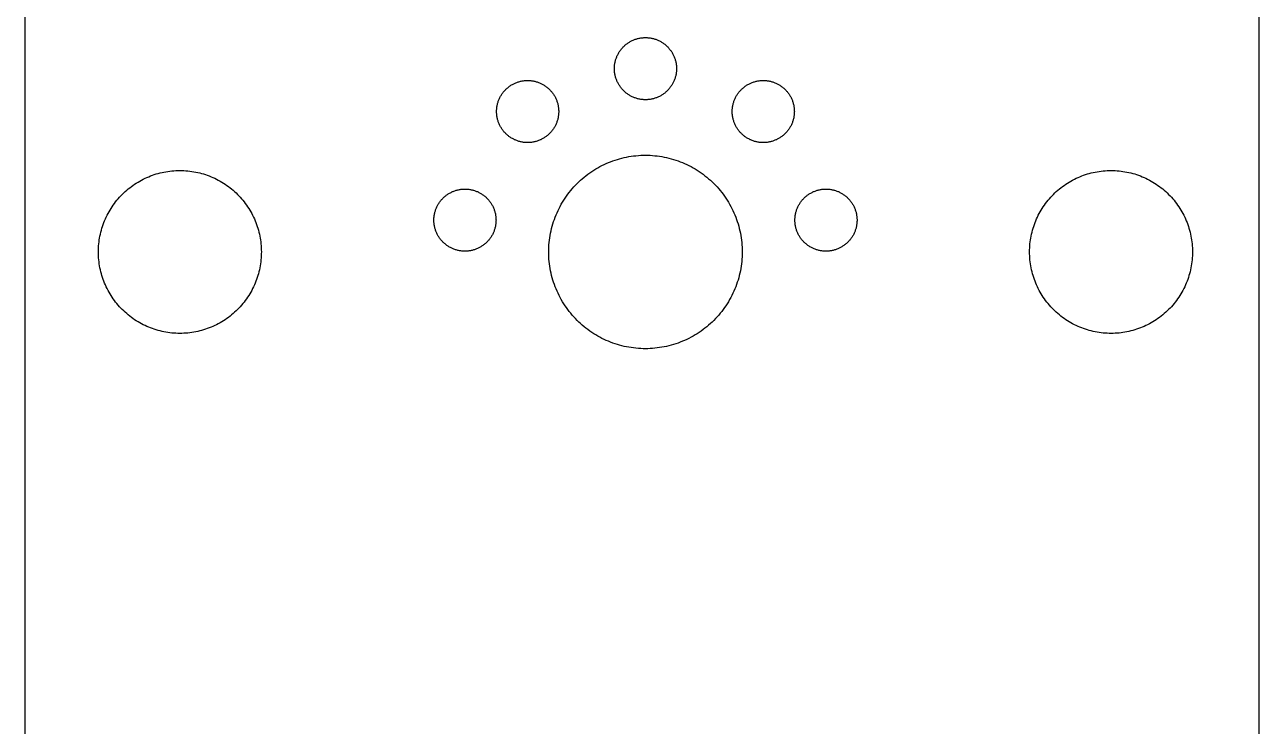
# Model space of a CAD drawing. Extents: x 6 to 66, y 0 to 129.
# Drawn here: x 5.6 to 66.2, y 65.5 to 99.9 of the extents above; entities that cross this region are included whole.
import ezdxf

# ---------------------------------------------------------------- set-up
doc = ezdxf.new("R2010")
doc.units = 0

msp = doc.modelspace()

# ---------------------------------------------------------------- linework, layer by layer
at = {"color": 34, "true_color": 0x008000}
for points in [[(5.583936, 0.3175, 0), (66.204084, 0.3175, 0), (66.204084, 128.817624, 0), (5.583936, 128.817624, 0), (5.583936, 0.3175, 0)], [(34.53892, 97.78746, 0), (34.539428, 97.82683, 0), (34.540952, 97.865946, 0), (34.543492, 97.905062, 0), (34.547048, 97.944178, 0), (34.55162, 97.983294, 0), (34.557208, 98.022156, 0), (34.563558, 98.060764, 0), (34.571178, 98.099372, 0), (34.579814, 98.137726, 0), (34.589212, 98.175826, 0), (34.599626, 98.213672, 0), (34.611056, 98.251264, 0), (34.623502, 98.288602, 0), (34.636964, 98.325432, 0), (34.651188, 98.362008, 0), (34.666428, 98.398076, 0), (34.682684, 98.43389, 0), (34.699702, 98.469196, 0), (34.717736, 98.504248, 0), (34.736786, 98.538538, 0), (34.756598, 98.572574, 0), (34.777172, 98.605848, 0), (34.798762, 98.638868, 0), (34.821114, 98.671126, 0), (34.844228, 98.702876, 0), (34.868104, 98.733864, 0), (34.892996, 98.764344, 0), (34.918396, 98.794316, 0), (34.944812, 98.823272, 0), (34.971736, 98.85172, 0), (34.999676, 98.87966, 0), (35.028124, 98.906584, 0), (35.05708, 98.933, 0), (35.087052, 98.9584, 0), (35.117532, 98.983292, 0), (35.14852, 99.007168, 0), (35.18027, 99.030282, 0), (35.212528, 99.052634, 0), (35.245548, 99.074224, 0), (35.278822, 99.094798, 0), (35.312858, 99.11461, 0), (35.347148, 99.13366, 0), (35.3822, 99.151694, 0), (35.417506, 99.168712, 0), (35.45332, 99.184968, 0), (35.489388, 99.200208, 0), (35.525964, 99.214432, 0), (35.562794, 99.227894, 0), (35.600132, 99.24034, 0), (35.637724, 99.25177, 0), (35.67557, 99.262184, 0), (35.71367, 99.271582, 0), (35.752024, 99.280218, 0), (35.790632, 99.287838, 0), (35.82924, 99.294188, 0), (35.868102, 99.299776, 0), (35.907218, 99.304348, 0), (35.946334, 99.307904, 0), (35.98545, 99.310444, 0), (36.024566, 99.311968, 0), (36.063936, 99.312476, 0), (36.103306, 99.311968, 0), (36.142422, 99.310444, 0), (36.181538, 99.307904, 0), (36.220654, 99.304348, 0), (36.25977, 99.299776, 0), (36.298632, 99.294188, 0), (36.33724, 99.287838, 0), (36.375848, 99.280218, 0), (36.414202, 99.271582, 0), (36.452302, 99.262184, 0), (36.490148, 99.25177, 0), (36.52774, 99.24034, 0), (36.565078, 99.227894, 0), (36.601908, 99.214432, 0), (36.638484, 99.200208, 0), (36.674552, 99.184968, 0), (36.710366, 99.168712, 0), (36.745672, 99.151694, 0), (36.780724, 99.13366, 0), (36.815014, 99.11461, 0), (36.84905, 99.094798, 0), (36.882324, 99.074224, 0), (36.915344, 99.052634, 0), (36.947602, 99.030282, 0), (36.979352, 99.007168, 0), (37.01034, 98.983292, 0), (37.04082, 98.9584, 0), (37.070792, 98.933, 0), (37.099748, 98.906584, 0), (37.128196, 98.87966, 0), (37.156136, 98.85172, 0), (37.18306, 98.823272, 0), (37.209476, 98.794316, 0), (37.234876, 98.764344, 0), (37.259768, 98.733864, 0), (37.283644, 98.702876, 0), (37.306758, 98.671126, 0), (37.32911, 98.638868, 0), (37.3507, 98.605848, 0), (37.371274, 98.572574, 0), (37.391086, 98.538538, 0), (37.410136, 98.504248, 0), (37.42817, 98.469196, 0), (37.445188, 98.43389, 0), (37.461444, 98.398076, 0), (37.476684, 98.362008, 0), (37.490908, 98.325432, 0), (37.50437, 98.288602, 0), (37.516816, 98.251264, 0), (37.528246, 98.213672, 0), (37.53866, 98.175826, 0), (37.548058, 98.137726, 0), (37.556694, 98.099372, 0), (37.564314, 98.060764, 0), (37.570664, 98.022156, 0), (37.576252, 97.983294, 0), (37.580824, 97.944178, 0), (37.58438, 97.905062, 0), (37.58692, 97.865946, 0), (37.588444, 97.82683, 0), (37.588952, 97.78746, 0), (37.588444, 97.74809, 0), (37.58692, 97.708974, 0), (37.58438, 97.669858, 0), (37.580824, 97.630742, 0), (37.576252, 97.591626, 0), (37.570664, 97.552764, 0), (37.564314, 97.514156, 0), (37.556694, 97.475548, 0), (37.548058, 97.437194, 0), (37.53866, 97.399094, 0), (37.528246, 97.361248, 0), (37.516816, 97.323656, 0), (37.50437, 97.286318, 0), (37.490908, 97.249488, 0), (37.476684, 97.212912, 0), (37.461444, 97.176844, 0), (37.445188, 97.14103, 0), (37.42817, 97.105724, 0), (37.410136, 97.070672, 0), (37.391086, 97.036382, 0), (37.371274, 97.002346, 0), (37.3507, 96.969072, 0), (37.32911, 96.936052, 0), (37.306758, 96.903794, 0), (37.283644, 96.872044, 0), (37.259768, 96.841056, 0), (37.234876, 96.810576, 0), (37.209476, 96.780604, 0), (37.18306, 96.751648, 0), (37.156136, 96.7232, 0), (37.128196, 96.69526, 0), (37.099748, 96.668336, 0), (37.070792, 96.64192, 0), (37.04082, 96.61652, 0), (37.01034, 96.591628, 0), (36.979352, 96.567752, 0), (36.947602, 96.544638, 0), (36.915344, 96.522286, 0), (36.882324, 96.500696, 0), (36.84905, 96.480122, 0), (36.815014, 96.46031, 0), (36.780724, 96.44126, 0), (36.745672, 96.423226, 0), (36.710366, 96.406208, 0), (36.674552, 96.389952, 0), (36.638484, 96.374712, 0), (36.601908, 96.360488, 0), (36.565078, 96.347026, 0), (36.52774, 96.33458, 0), (36.490148, 96.32315, 0), (36.452302, 96.312736, 0), (36.414202, 96.303338, 0), (36.375848, 96.294702, 0), (36.33724, 96.287082, 0), (36.298632, 96.280732, 0), (36.25977, 96.275144, 0), (36.220654, 96.270572, 0), (36.181538, 96.267016, 0), (36.142422, 96.264476, 0), (36.103306, 96.262952, 0), (36.063936, 96.262444, 0), (36.024566, 96.262952, 0), (35.98545, 96.264476, 0), (35.946334, 96.267016, 0), (35.907218, 96.270572, 0), (35.868102, 96.275144, 0), (35.82924, 96.280732, 0), (35.790632, 96.287082, 0), (35.752024, 96.294702, 0), (35.71367, 96.303338, 0), (35.67557, 96.312736, 0), (35.637724, 96.32315, 0), (35.600132, 96.33458, 0), (35.562794, 96.347026, 0), (35.525964, 96.360488, 0), (35.489388, 96.374712, 0), (35.45332, 96.389952, 0), (35.417506, 96.406208, 0), (35.3822, 96.423226, 0), (35.347148, 96.44126, 0), (35.312858, 96.46031, 0), (35.278822, 96.480122, 0), (35.245548, 96.500696, 0), (35.212528, 96.522286, 0), (35.18027, 96.544638, 0), (35.14852, 96.567752, 0), (35.117532, 96.591628, 0), (35.087052, 96.61652, 0), (35.05708, 96.64192, 0), (35.028124, 96.668336, 0), (34.999676, 96.69526, 0), (34.971736, 96.7232, 0), (34.944812, 96.751648, 0), (34.918396, 96.780604, 0), (34.892996, 96.810576, 0), (34.868104, 96.841056, 0), (34.844228, 96.872044, 0), (34.821114, 96.903794, 0), (34.798762, 96.936052, 0), (34.777172, 96.969072, 0), (34.756598, 97.002346, 0), (34.736786, 97.036382, 0), (34.717736, 97.070672, 0), (34.699702, 97.105724, 0), (34.682684, 97.14103, 0), (34.666428, 97.176844, 0), (34.651188, 97.212912, 0), (34.636964, 97.249488, 0), (34.623502, 97.286318, 0), (34.611056, 97.323656, 0), (34.599626, 97.361248, 0), (34.589212, 97.399094, 0), (34.579814, 97.437194, 0), (34.571178, 97.475548, 0), (34.563558, 97.514156, 0), (34.557208, 97.552764, 0), (34.55162, 97.591626, 0), (34.547048, 97.630742, 0), (34.543492, 97.669858, 0), (34.540952, 97.708974, 0), (34.539428, 97.74809, 0), (34.53892, 97.78746, 0)], [(28.753816, 95.6818, 0), (28.754324, 95.72117, 0), (28.755848, 95.760286, 0), (28.758388, 95.799402, 0), (28.761944, 95.838518, 0), (28.766516, 95.877634, 0), (28.772104, 95.916496, 0), (28.778454, 95.955104, 0), (28.786074, 95.993712, 0), (28.79471, 96.032066, 0), (28.804108, 96.070166, 0), (28.814522, 96.108012, 0), (28.825952, 96.145604, 0), (28.838398, 96.182942, 0), (28.85186, 96.219772, 0), (28.866084, 96.256348, 0), (28.881324, 96.292416, 0), (28.89758, 96.32823, 0), (28.914598, 96.363536, 0), (28.932632, 96.398588, 0), (28.951682, 96.432878, 0), (28.971494, 96.466914, 0), (28.992068, 96.500188, 0), (29.013658, 96.533208, 0), (29.03601, 96.565466, 0), (29.059124, 96.597216, 0), (29.083, 96.628204, 0), (29.107892, 96.658684, 0), (29.133292, 96.688656, 0), (29.159708, 96.717612, 0), (29.186632, 96.74606, 0), (29.214572, 96.774, 0), (29.24302, 96.800924, 0), (29.271976, 96.82734, 0), (29.301948, 96.85274, 0), (29.332428, 96.877632, 0), (29.363416, 96.901508, 0), (29.395166, 96.924622, 0), (29.427424, 96.946974, 0), (29.460444, 96.968564, 0), (29.493718, 96.989138, 0), (29.527754, 97.00895, 0), (29.562044, 97.028, 0), (29.597096, 97.046034, 0), (29.632402, 97.063052, 0), (29.668216, 97.079308, 0), (29.704284, 97.094548, 0), (29.74086, 97.108772, 0), (29.77769, 97.122234, 0), (29.815028, 97.13468, 0), (29.85262, 97.14611, 0), (29.890466, 97.156524, 0), (29.928566, 97.165922, 0), (29.96692, 97.174558, 0), (30.005528, 97.182178, 0), (30.044136, 97.188528, 0), (30.082998, 97.194116, 0), (30.122114, 97.198688, 0), (30.16123, 97.202244, 0), (30.200346, 97.204784, 0), (30.239462, 97.206308, 0), (30.278832, 97.206816, 0), (30.318202, 97.206308, 0), (30.357318, 97.204784, 0), (30.396434, 97.202244, 0), (30.43555, 97.198688, 0), (30.474666, 97.194116, 0), (30.513528, 97.188528, 0), (30.552136, 97.182178, 0), (30.590744, 97.174558, 0), (30.629098, 97.165922, 0), (30.667198, 97.156524, 0), (30.705044, 97.14611, 0), (30.742636, 97.13468, 0), (30.779974, 97.122234, 0), (30.816804, 97.108772, 0), (30.85338, 97.094548, 0), (30.889448, 97.079308, 0), (30.925262, 97.063052, 0), (30.960568, 97.046034, 0), (30.99562, 97.028, 0), (31.02991, 97.00895, 0), (31.063946, 96.989138, 0), (31.09722, 96.968564, 0), (31.13024, 96.946974, 0), (31.162498, 96.924622, 0), (31.194248, 96.901508, 0), (31.225236, 96.877632, 0), (31.255716, 96.85274, 0), (31.285688, 96.82734, 0), (31.314644, 96.800924, 0), (31.343092, 96.774, 0), (31.371032, 96.74606, 0), (31.397956, 96.717612, 0), (31.424372, 96.688656, 0), (31.449772, 96.658684, 0), (31.474664, 96.628204, 0), (31.49854, 96.597216, 0), (31.521654, 96.565466, 0), (31.544006, 96.533208, 0), (31.565596, 96.500188, 0), (31.58617, 96.466914, 0), (31.605982, 96.432878, 0), (31.625032, 96.398588, 0), (31.643066, 96.363536, 0), (31.660084, 96.32823, 0), (31.67634, 96.292416, 0), (31.69158, 96.256348, 0), (31.705804, 96.219772, 0), (31.719266, 96.182942, 0), (31.731712, 96.145604, 0), (31.743142, 96.108012, 0), (31.753556, 96.070166, 0), (31.762954, 96.032066, 0), (31.77159, 95.993712, 0), (31.77921, 95.955104, 0), (31.78556, 95.916496, 0), (31.791148, 95.877634, 0), (31.79572, 95.838518, 0), (31.799276, 95.799402, 0), (31.801816, 95.760286, 0), (31.80334, 95.72117, 0), (31.803848, 95.6818, 0), (31.80334, 95.64243, 0), (31.801816, 95.603314, 0), (31.799276, 95.564198, 0), (31.79572, 95.525082, 0), (31.791148, 95.485966, 0), (31.78556, 95.447104, 0), (31.77921, 95.408496, 0), (31.77159, 95.369888, 0), (31.762954, 95.331534, 0), (31.753556, 95.293434, 0), (31.743142, 95.255588, 0), (31.731712, 95.217996, 0), (31.719266, 95.180658, 0), (31.705804, 95.143828, 0), (31.69158, 95.107252, 0), (31.67634, 95.071184, 0), (31.660084, 95.03537, 0), (31.643066, 95.000064, 0), (31.625032, 94.965012, 0), (31.605982, 94.930722, 0), (31.58617, 94.896686, 0), (31.565596, 94.863412, 0), (31.544006, 94.830392, 0), (31.521654, 94.798134, 0), (31.49854, 94.766384, 0), (31.474664, 94.735396, 0), (31.449772, 94.704916, 0), (31.424372, 94.674944, 0), (31.397956, 94.645988, 0), (31.371032, 94.61754, 0), (31.343092, 94.5896, 0), (31.314644, 94.562676, 0), (31.285688, 94.53626, 0), (31.255716, 94.51086, 0), (31.225236, 94.485968, 0), (31.194248, 94.462092, 0), (31.162498, 94.438978, 0), (31.13024, 94.416626, 0), (31.09722, 94.395036, 0), (31.063946, 94.374462, 0), (31.02991, 94.35465, 0), (30.99562, 94.3356, 0), (30.960568, 94.317566, 0), (30.925262, 94.300548, 0), (30.889448, 94.284292, 0), (30.85338, 94.269052, 0), (30.816804, 94.254828, 0), (30.779974, 94.241366, 0), (30.742636, 94.22892, 0), (30.705044, 94.21749, 0), (30.667198, 94.207076, 0), (30.629098, 94.197678, 0), (30.590744, 94.189042, 0), (30.552136, 94.181422, 0), (30.513528, 94.175072, 0), (30.474666, 94.169484, 0), (30.43555, 94.164912, 0), (30.396434, 94.161356, 0), (30.357318, 94.158816, 0), (30.318202, 94.157292, 0), (30.278832, 94.156784, 0), (30.239462, 94.157292, 0), (30.200346, 94.158816, 0), (30.16123, 94.161356, 0), (30.122114, 94.164912, 0), (30.082998, 94.169484, 0), (30.044136, 94.175072, 0), (30.005528, 94.181422, 0), (29.96692, 94.189042, 0), (29.928566, 94.197678, 0), (29.890466, 94.207076, 0), (29.85262, 94.21749, 0), (29.815028, 94.22892, 0), (29.77769, 94.241366, 0), (29.74086, 94.254828, 0), (29.704284, 94.269052, 0), (29.668216, 94.284292, 0), (29.632402, 94.300548, 0), (29.597096, 94.317566, 0), (29.562044, 94.3356, 0), (29.527754, 94.35465, 0), (29.493718, 94.374462, 0), (29.460444, 94.395036, 0), (29.427424, 94.416626, 0), (29.395166, 94.438978, 0), (29.363416, 94.462092, 0), (29.332428, 94.485968, 0), (29.301948, 94.51086, 0), (29.271976, 94.53626, 0), (29.24302, 94.562676, 0), (29.214572, 94.5896, 0), (29.186632, 94.61754, 0), (29.159708, 94.645988, 0), (29.133292, 94.674944, 0), (29.107892, 94.704916, 0), (29.083, 94.735396, 0), (29.059124, 94.766384, 0), (29.03601, 94.798134, 0), (29.013658, 94.830392, 0), (28.992068, 94.863412, 0), (28.971494, 94.896686, 0), (28.951682, 94.930722, 0), (28.932632, 94.965012, 0), (28.914598, 95.000064, 0), (28.89758, 95.03537, 0), (28.881324, 95.071184, 0), (28.866084, 95.107252, 0), (28.85186, 95.143828, 0), (28.838398, 95.180658, 0), (28.825952, 95.217996, 0), (28.814522, 95.255588, 0), (28.804108, 95.293434, 0), (28.79471, 95.331534, 0), (28.786074, 95.369888, 0), (28.778454, 95.408496, 0), (28.772104, 95.447104, 0), (28.766516, 95.485966, 0), (28.761944, 95.525082, 0), (28.758388, 95.564198, 0), (28.755848, 95.603314, 0), (28.754324, 95.64243, 0), (28.753816, 95.6818, 0)], [(40.324024, 95.6818, 0), (40.324532, 95.72117, 0), (40.326056, 95.760286, 0), (40.328596, 95.799402, 0), (40.332152, 95.838518, 0), (40.336724, 95.877634, 0), (40.342312, 95.916496, 0), (40.348662, 95.955104, 0), (40.356282, 95.993712, 0), (40.364918, 96.032066, 0), (40.374316, 96.070166, 0), (40.38473, 96.108012, 0), (40.39616, 96.145604, 0), (40.408606, 96.182942, 0), (40.422068, 96.219772, 0), (40.436292, 96.256348, 0), (40.451532, 96.292416, 0), (40.467788, 96.32823, 0), (40.484806, 96.363536, 0), (40.50284, 96.398588, 0), (40.52189, 96.432878, 0), (40.541702, 96.466914, 0), (40.562276, 96.500188, 0), (40.583866, 96.533208, 0), (40.606218, 96.565466, 0), (40.629332, 96.597216, 0), (40.653208, 96.628204, 0), (40.6781, 96.658684, 0), (40.7035, 96.688656, 0), (40.729916, 96.717612, 0), (40.75684, 96.74606, 0), (40.78478, 96.774, 0), (40.813228, 96.800924, 0), (40.842184, 96.82734, 0), (40.872156, 96.85274, 0), (40.902636, 96.877632, 0), (40.933624, 96.901508, 0), (40.965374, 96.924622, 0), (40.997632, 96.946974, 0), (41.030652, 96.968564, 0), (41.063926, 96.989138, 0), (41.097962, 97.00895, 0), (41.132252, 97.028, 0), (41.167304, 97.046034, 0), (41.20261, 97.063052, 0), (41.238424, 97.079308, 0), (41.274492, 97.094548, 0), (41.311068, 97.108772, 0), (41.347898, 97.122234, 0), (41.385236, 97.13468, 0), (41.422828, 97.14611, 0), (41.460674, 97.156524, 0), (41.498774, 97.165922, 0), (41.537128, 97.174558, 0), (41.575736, 97.182178, 0), (41.614344, 97.188528, 0), (41.653206, 97.194116, 0), (41.692322, 97.198688, 0), (41.731438, 97.202244, 0), (41.770554, 97.204784, 0), (41.80967, 97.206308, 0), (41.84904, 97.206816, 0), (41.88841, 97.206308, 0), (41.927526, 97.204784, 0), (41.966642, 97.202244, 0), (42.005758, 97.198688, 0), (42.044874, 97.194116, 0), (42.083736, 97.188528, 0), (42.122344, 97.182178, 0), (42.160952, 97.174558, 0), (42.199306, 97.165922, 0), (42.237406, 97.156524, 0), (42.275252, 97.14611, 0), (42.312844, 97.13468, 0), (42.350182, 97.122234, 0), (42.387012, 97.108772, 0), (42.423588, 97.094548, 0), (42.459656, 97.079308, 0), (42.49547, 97.063052, 0), (42.530776, 97.046034, 0), (42.565828, 97.028, 0), (42.600118, 97.00895, 0), (42.634154, 96.989138, 0), (42.667428, 96.968564, 0), (42.700448, 96.946974, 0), (42.732706, 96.924622, 0), (42.764456, 96.901508, 0), (42.795444, 96.877632, 0), (42.825924, 96.85274, 0), (42.855896, 96.82734, 0), (42.884852, 96.800924, 0), (42.9133, 96.774, 0), (42.94124, 96.74606, 0), (42.968164, 96.717612, 0), (42.99458, 96.688656, 0), (43.01998, 96.658684, 0), (43.044872, 96.628204, 0), (43.068748, 96.597216, 0), (43.091862, 96.565466, 0), (43.114214, 96.533208, 0), (43.135804, 96.500188, 0), (43.156378, 96.466914, 0), (43.17619, 96.432878, 0), (43.19524, 96.398588, 0), (43.213274, 96.363536, 0), (43.230292, 96.32823, 0), (43.246548, 96.292416, 0), (43.261788, 96.256348, 0), (43.276012, 96.219772, 0), (43.289474, 96.182942, 0), (43.30192, 96.145604, 0), (43.31335, 96.108012, 0), (43.323764, 96.070166, 0), (43.333162, 96.032066, 0), (43.341798, 95.993712, 0), (43.349418, 95.955104, 0), (43.355768, 95.916496, 0), (43.361356, 95.877634, 0), (43.365928, 95.838518, 0), (43.369484, 95.799402, 0), (43.372024, 95.760286, 0), (43.373548, 95.72117, 0), (43.374056, 95.6818, 0), (43.373548, 95.64243, 0), (43.372024, 95.603314, 0), (43.369484, 95.564198, 0), (43.365928, 95.525082, 0), (43.361356, 95.485966, 0), (43.355768, 95.447104, 0), (43.349418, 95.408496, 0), (43.341798, 95.369888, 0), (43.333162, 95.331534, 0), (43.323764, 95.293434, 0), (43.31335, 95.255588, 0), (43.30192, 95.217996, 0), (43.289474, 95.180658, 0), (43.276012, 95.143828, 0), (43.261788, 95.107252, 0), (43.246548, 95.071184, 0), (43.230292, 95.03537, 0), (43.213274, 95.000064, 0), (43.19524, 94.965012, 0), (43.17619, 94.930722, 0), (43.156378, 94.896686, 0), (43.135804, 94.863412, 0), (43.114214, 94.830392, 0), (43.091862, 94.798134, 0), (43.068748, 94.766384, 0), (43.044872, 94.735396, 0), (43.01998, 94.704916, 0), (42.99458, 94.674944, 0), (42.968164, 94.645988, 0), (42.94124, 94.61754, 0), (42.9133, 94.5896, 0), (42.884852, 94.562676, 0), (42.855896, 94.53626, 0), (42.825924, 94.51086, 0), (42.795444, 94.485968, 0), (42.764456, 94.462092, 0), (42.732706, 94.438978, 0), (42.700448, 94.416626, 0), (42.667428, 94.395036, 0), (42.634154, 94.374462, 0), (42.600118, 94.35465, 0), (42.565828, 94.3356, 0), (42.530776, 94.317566, 0), (42.49547, 94.300548, 0), (42.459656, 94.284292, 0), (42.423588, 94.269052, 0), (42.387012, 94.254828, 0), (42.350182, 94.241366, 0), (42.312844, 94.22892, 0), (42.275252, 94.21749, 0), (42.237406, 94.207076, 0), (42.199306, 94.197678, 0), (42.160952, 94.189042, 0), (42.122344, 94.181422, 0), (42.083736, 94.175072, 0), (42.044874, 94.169484, 0), (42.005758, 94.164912, 0), (41.966642, 94.161356, 0), (41.927526, 94.158816, 0), (41.88841, 94.157292, 0), (41.84904, 94.156784, 0), (41.80967, 94.157292, 0), (41.770554, 94.158816, 0), (41.731438, 94.161356, 0), (41.692322, 94.164912, 0), (41.653206, 94.169484, 0), (41.614344, 94.175072, 0), (41.575736, 94.181422, 0), (41.537128, 94.189042, 0), (41.498774, 94.197678, 0), (41.460674, 94.207076, 0), (41.422828, 94.21749, 0), (41.385236, 94.22892, 0), (41.347898, 94.241366, 0), (41.311068, 94.254828, 0), (41.274492, 94.269052, 0), (41.238424, 94.284292, 0), (41.20261, 94.300548, 0), (41.167304, 94.317566, 0), (41.132252, 94.3356, 0), (41.097962, 94.35465, 0), (41.063926, 94.374462, 0), (41.030652, 94.395036, 0), (40.997632, 94.416626, 0), (40.965374, 94.438978, 0), (40.933624, 94.462092, 0), (40.902636, 94.485968, 0), (40.872156, 94.51086, 0), (40.842184, 94.53626, 0), (40.813228, 94.562676, 0), (40.78478, 94.5896, 0), (40.75684, 94.61754, 0), (40.729916, 94.645988, 0), (40.7035, 94.674944, 0), (40.6781, 94.704916, 0), (40.653208, 94.735396, 0), (40.629332, 94.766384, 0), (40.606218, 94.798134, 0), (40.583866, 94.830392, 0), (40.562276, 94.863412, 0), (40.541702, 94.896686, 0), (40.52189, 94.930722, 0), (40.50284, 94.965012, 0), (40.484806, 95.000064, 0), (40.467788, 95.03537, 0), (40.451532, 95.071184, 0), (40.436292, 95.107252, 0), (40.422068, 95.143828, 0), (40.408606, 95.180658, 0), (40.39616, 95.217996, 0), (40.38473, 95.255588, 0), (40.374316, 95.293434, 0), (40.364918, 95.331534, 0), (40.356282, 95.369888, 0), (40.348662, 95.408496, 0), (40.342312, 95.447104, 0), (40.336724, 95.485966, 0), (40.332152, 95.525082, 0), (40.328596, 95.564198, 0), (40.326056, 95.603314, 0), (40.324532, 95.64243, 0), (40.324024, 95.6818, 0)], [(31.313882, 88.787478, 0), (31.315406, 88.904064, 0), (31.319724, 89.02065, 0), (31.326836, 89.136982, 0), (31.336742, 89.25306, 0), (31.349696, 89.368884, 0), (31.36519, 89.484454, 0), (31.383732, 89.599516, 0), (31.405068, 89.71407, 0), (31.429198, 89.828116, 0), (31.456122, 89.941654, 0), (31.48584, 90.05443, 0), (31.518352, 90.166444, 0), (31.553658, 90.277442, 0), (31.591504, 90.387678, 0), (31.632144, 90.496898, 0), (31.675578, 90.605356, 0), (31.721298, 90.71229, 0), (31.769812, 90.818462, 0), (31.82112, 90.92311, 0), (31.874714, 91.026742, 0), (31.931102, 91.12885, 0), (31.989776, 91.229434, 0), (32.050736, 91.328748, 0), (32.11449, 91.426538, 0), (32.180276, 91.52255, 0), (32.248602, 91.617038, 0), (32.319214, 91.709748, 0), (32.392112, 91.800934, 0), (32.467042, 91.890088, 0), (32.544258, 91.977464, 0), (32.62376, 92.062808, 0), (32.70504, 92.146374, 0), (32.788606, 92.227654, 0), (32.87395, 92.307156, 0), (32.961326, 92.384372, 0), (33.05048, 92.459302, 0), (33.141666, 92.5322, 0), (33.234376, 92.602812, 0), (33.328864, 92.671138, 0), (33.424876, 92.736924, 0), (33.522666, 92.800678, 0), (33.62198, 92.861638, 0), (33.722564, 92.920312, 0), (33.824672, 92.9767, 0), (33.928304, 93.030294, 0), (34.032952, 93.081602, 0), (34.139124, 93.130116, 0), (34.246058, 93.175836, 0), (34.354516, 93.21927, 0), (34.463736, 93.25991, 0), (34.573972, 93.297756, 0), (34.68497, 93.333062, 0), (34.796984, 93.365574, 0), (34.90976, 93.395292, 0), (35.023298, 93.422216, 0), (35.137344, 93.446346, 0), (35.251898, 93.467682, 0), (35.36696, 93.486224, 0), (35.48253, 93.501718, 0), (35.598354, 93.514672, 0), (35.714432, 93.524578, 0), (35.830764, 93.53169, 0), (35.94735, 93.536008, 0), (36.063936, 93.537532, 0), (36.180522, 93.536008, 0), (36.297108, 93.53169, 0), (36.41344, 93.524578, 0), (36.529518, 93.514672, 0), (36.645342, 93.501718, 0), (36.760912, 93.486224, 0), (36.875974, 93.467682, 0), (36.990528, 93.446346, 0), (37.104574, 93.422216, 0), (37.218112, 93.395292, 0), (37.330888, 93.365574, 0), (37.442902, 93.333062, 0), (37.5539, 93.297756, 0), (37.664136, 93.25991, 0), (37.773356, 93.21927, 0), (37.881814, 93.175836, 0), (37.988748, 93.130116, 0), (38.09492, 93.081602, 0), (38.199568, 93.030294, 0), (38.3032, 92.9767, 0), (38.405308, 92.920312, 0), (38.505892, 92.861638, 0), (38.605206, 92.800678, 0), (38.702996, 92.736924, 0), (38.799008, 92.671138, 0), (38.893496, 92.602812, 0), (38.986206, 92.5322, 0), (39.077392, 92.459302, 0), (39.166546, 92.384372, 0), (39.253922, 92.307156, 0), (39.339266, 92.227654, 0), (39.422832, 92.146374, 0), (39.504112, 92.062808, 0), (39.583614, 91.977464, 0), (39.66083, 91.890088, 0), (39.73576, 91.800934, 0), (39.808658, 91.709748, 0), (39.87927, 91.617038, 0), (39.947596, 91.52255, 0), (40.013382, 91.426538, 0), (40.077136, 91.328748, 0), (40.138096, 91.229434, 0), (40.19677, 91.12885, 0), (40.253158, 91.026742, 0), (40.306752, 90.92311, 0), (40.35806, 90.818462, 0), (40.406574, 90.71229, 0), (40.452294, 90.605356, 0), (40.495728, 90.496898, 0), (40.536368, 90.387678, 0), (40.574214, 90.277442, 0), (40.60952, 90.166444, 0), (40.642032, 90.05443, 0), (40.67175, 89.941654, 0), (40.698674, 89.828116, 0), (40.722804, 89.71407, 0), (40.74414, 89.599516, 0), (40.762682, 89.484454, 0), (40.778176, 89.368884, 0), (40.79113, 89.25306, 0), (40.801036, 89.136982, 0), (40.808148, 89.02065, 0), (40.812466, 88.904064, 0), (40.81399, 88.787478, 0), (40.812466, 88.670892, 0), (40.808148, 88.554306, 0), (40.801036, 88.437974, 0), (40.79113, 88.321896, 0), (40.778176, 88.206072, 0), (40.762682, 88.090502, 0), (40.74414, 87.97544, 0), (40.722804, 87.860886, 0), (40.698674, 87.74684, 0), (40.67175, 87.633302, 0), (40.642032, 87.520526, 0), (40.60952, 87.408512, 0), (40.574214, 87.297514, 0), (40.536368, 87.187278, 0), (40.495728, 87.078058, 0), (40.452294, 86.9696, 0), (40.406574, 86.862666, 0), (40.35806, 86.756494, 0), (40.306752, 86.651846, 0), (40.253158, 86.548214, 0), (40.19677, 86.446106, 0), (40.138096, 86.345522, 0), (40.077136, 86.246208, 0), (40.013382, 86.148418, 0), (39.947596, 86.052406, 0), (39.87927, 85.957918, 0), (39.808658, 85.865208, 0), (39.73576, 85.774022, 0), (39.66083, 85.684868, 0), (39.583614, 85.597492, 0), (39.504112, 85.512148, 0), (39.422832, 85.428582, 0), (39.339266, 85.347302, 0), (39.253922, 85.2678, 0), (39.166546, 85.190584, 0), (39.077392, 85.115654, 0), (38.986206, 85.042756, 0), (38.893496, 84.972144, 0), (38.799008, 84.903818, 0), (38.702996, 84.838032, 0), (38.605206, 84.774278, 0), (38.505892, 84.713318, 0), (38.405308, 84.654644, 0), (38.3032, 84.598256, 0), (38.199568, 84.544662, 0), (38.09492, 84.493354, 0), (37.988748, 84.44484, 0), (37.881814, 84.39912, 0), (37.773356, 84.355686, 0), (37.664136, 84.315046, 0), (37.5539, 84.2772, 0), (37.442902, 84.241894, 0), (37.330888, 84.209382, 0), (37.218112, 84.179664, 0), (37.104574, 84.15274, 0), (36.990528, 84.12861, 0), (36.875974, 84.107274, 0), (36.760912, 84.088732, 0), (36.645342, 84.073238, 0), (36.529518, 84.060284, 0), (36.41344, 84.050378, 0), (36.297108, 84.043266, 0), (36.180522, 84.038948, 0), (36.063936, 84.037424, 0), (35.94735, 84.038948, 0), (35.830764, 84.043266, 0), (35.714432, 84.050378, 0), (35.598354, 84.060284, 0), (35.48253, 84.073238, 0), (35.36696, 84.088732, 0), (35.251898, 84.107274, 0), (35.137344, 84.12861, 0), (35.023298, 84.15274, 0), (34.90976, 84.179664, 0), (34.796984, 84.209382, 0), (34.68497, 84.241894, 0), (34.573972, 84.2772, 0), (34.463736, 84.315046, 0), (34.354516, 84.355686, 0), (34.246058, 84.39912, 0), (34.139124, 84.44484, 0), (34.032952, 84.493354, 0), (33.928304, 84.544662, 0), (33.824672, 84.598256, 0), (33.722564, 84.654644, 0), (33.62198, 84.713318, 0), (33.522666, 84.774278, 0), (33.424876, 84.838032, 0), (33.328864, 84.903818, 0), (33.234376, 84.972144, 0), (33.141666, 85.042756, 0), (33.05048, 85.115654, 0), (32.961326, 85.190584, 0), (32.87395, 85.2678, 0), (32.788606, 85.347302, 0), (32.70504, 85.428582, 0), (32.62376, 85.512148, 0), (32.544258, 85.597492, 0), (32.467042, 85.684868, 0), (32.392112, 85.774022, 0), (32.319214, 85.865208, 0), (32.248602, 85.957918, 0), (32.180276, 86.052406, 0), (32.11449, 86.148418, 0), (32.050736, 86.246208, 0), (31.989776, 86.345522, 0), (31.931102, 86.446106, 0), (31.874714, 86.548214, 0), (31.82112, 86.651846, 0), (31.769812, 86.756494, 0), (31.721298, 86.862666, 0), (31.675578, 86.9696, 0), (31.632144, 87.078058, 0), (31.591504, 87.187278, 0), (31.553658, 87.297514, 0), (31.518352, 87.408512, 0), (31.48584, 87.520526, 0), (31.456122, 87.633302, 0), (31.429198, 87.74684, 0), (31.405068, 87.860886, 0), (31.383732, 87.97544, 0), (31.36519, 88.090502, 0), (31.349696, 88.206072, 0), (31.336742, 88.321896, 0), (31.326836, 88.437974, 0), (31.319724, 88.554306, 0), (31.315406, 88.670892, 0), (31.313882, 88.787478, 0)], [(9.203944, 88.787478, 0), (9.205214, 88.885522, 0), (9.20877, 88.98382, 0), (9.214866, 89.08161, 0), (9.223248, 89.179654, 0), (9.233916, 89.27719, 0), (9.247124, 89.374472, 0), (9.262872, 89.471246, 0), (9.280906, 89.567766, 0), (9.301226, 89.663778, 0), (9.323832, 89.759282, 0), (9.348724, 89.854278, 0), (9.376156, 89.948512, 0), (9.405874, 90.042238, 0), (9.437878, 90.134948, 0), (9.471914, 90.22715, 0), (9.50849, 90.318082, 0), (9.547098, 90.408506, 0), (9.587992, 90.49766, 0), (9.631172, 90.585798, 0), (9.676384, 90.673174, 0), (9.723628, 90.759026, 0), (9.772904, 90.843862, 0), (9.824466, 90.927428, 0), (9.87806, 91.009724, 0), (9.933686, 91.09075, 0), (9.99109, 91.170252, 0), (10.050526, 91.248484, 0), (10.111994, 91.324938, 0), (10.174986, 91.400122, 0), (10.240264, 91.473782, 0), (10.307066, 91.545664, 0), (10.375392, 91.616022, 0), (10.44575, 91.684348, 0), (10.517632, 91.75115, 0), (10.591292, 91.816428, 0), (10.666476, 91.87942, 0), (10.74293, 91.940888, 0), (10.821162, 92.000324, 0), (10.900664, 92.057728, 0), (10.98169, 92.113354, 0), (11.063986, 92.166948, 0), (11.147552, 92.21851, 0), (11.232388, 92.267786, 0), (11.31824, 92.31503, 0), (11.405616, 92.360242, 0), (11.493754, 92.403422, 0), (11.582908, 92.444316, 0), (11.673332, 92.482924, 0), (11.764264, 92.5195, 0), (11.856466, 92.553536, 0), (11.949176, 92.58554, 0), (12.042902, 92.615258, 0), (12.137136, 92.64269, 0), (12.232132, 92.667582, 0), (12.327636, 92.690188, 0), (12.423648, 92.710508, 0), (12.520168, 92.728542, 0), (12.616942, 92.74429, 0), (12.714224, 92.757498, 0), (12.81176, 92.768166, 0), (12.909804, 92.776548, 0), (13.007594, 92.782644, 0), (13.105892, 92.7862, 0), (13.203936, 92.78747, 0), (13.30198, 92.7862, 0), (13.400278, 92.782644, 0), (13.498068, 92.776548, 0), (13.596112, 92.768166, 0), (13.693648, 92.757498, 0), (13.79093, 92.74429, 0), (13.887704, 92.728542, 0), (13.984224, 92.710508, 0), (14.080236, 92.690188, 0), (14.17574, 92.667582, 0), (14.270736, 92.64269, 0), (14.36497, 92.615258, 0), (14.458696, 92.58554, 0), (14.551406, 92.553536, 0), (14.643608, 92.5195, 0), (14.73454, 92.482924, 0), (14.824964, 92.444316, 0), (14.914118, 92.403422, 0), (15.002256, 92.360242, 0), (15.089632, 92.31503, 0), (15.175484, 92.267786, 0), (15.26032, 92.21851, 0), (15.343886, 92.166948, 0), (15.426182, 92.113354, 0), (15.507208, 92.057728, 0), (15.58671, 92.000324, 0), (15.664942, 91.940888, 0), (15.741396, 91.87942, 0), (15.81658, 91.816428, 0), (15.89024, 91.75115, 0), (15.962122, 91.684348, 0), (16.03248, 91.616022, 0), (16.100806, 91.545664, 0), (16.167608, 91.473782, 0), (16.232886, 91.400122, 0), (16.295878, 91.324938, 0), (16.357346, 91.248484, 0), (16.416782, 91.170252, 0), (16.474186, 91.09075, 0), (16.529812, 91.009724, 0), (16.583406, 90.927428, 0), (16.634968, 90.843862, 0), (16.684244, 90.759026, 0), (16.731488, 90.673174, 0), (16.7767, 90.585798, 0), (16.81988, 90.49766, 0), (16.860774, 90.408506, 0), (16.899382, 90.318082, 0), (16.935958, 90.22715, 0), (16.969994, 90.134948, 0), (17.001998, 90.042238, 0), (17.031716, 89.948512, 0), (17.059148, 89.854278, 0), (17.08404, 89.759282, 0), (17.106646, 89.663778, 0), (17.126966, 89.567766, 0), (17.145, 89.471246, 0), (17.160748, 89.374472, 0), (17.173956, 89.27719, 0), (17.184624, 89.179654, 0), (17.193006, 89.08161, 0), (17.199102, 88.98382, 0), (17.202658, 88.885522, 0), (17.203928, 88.787478, 0), (17.202658, 88.689434, 0), (17.199102, 88.591136, 0), (17.193006, 88.493346, 0), (17.184624, 88.395302, 0), (17.173956, 88.297766, 0), (17.160748, 88.200484, 0), (17.145, 88.10371, 0), (17.126966, 88.00719, 0), (17.106646, 87.911178, 0), (17.08404, 87.815674, 0), (17.059148, 87.720678, 0), (17.031716, 87.626444, 0), (17.001998, 87.532718, 0), (16.969994, 87.440008, 0), (16.935958, 87.347806, 0), (16.899382, 87.256874, 0), (16.860774, 87.16645, 0), (16.81988, 87.077296, 0), (16.7767, 86.989158, 0), (16.731488, 86.901782, 0), (16.684244, 86.81593, 0), (16.634968, 86.731094, 0), (16.583406, 86.647528, 0), (16.529812, 86.565232, 0), (16.474186, 86.484206, 0), (16.416782, 86.404704, 0), (16.357346, 86.326472, 0), (16.295878, 86.250018, 0), (16.232886, 86.174834, 0), (16.167608, 86.101174, 0), (16.100806, 86.029292, 0), (16.03248, 85.958934, 0), (15.962122, 85.890608, 0), (15.89024, 85.823806, 0), (15.81658, 85.758528, 0), (15.741396, 85.695536, 0), (15.664942, 85.634068, 0), (15.58671, 85.574632, 0), (15.507208, 85.517228, 0), (15.426182, 85.461602, 0), (15.343886, 85.408008, 0), (15.26032, 85.356446, 0), (15.175484, 85.30717, 0), (15.089632, 85.259926, 0), (15.002256, 85.214714, 0), (14.914118, 85.171534, 0), (14.824964, 85.13064, 0), (14.73454, 85.092032, 0), (14.643608, 85.055456, 0), (14.551406, 85.02142, 0), (14.458696, 84.989416, 0), (14.36497, 84.959698, 0), (14.270736, 84.932266, 0), (14.17574, 84.907374, 0), (14.080236, 84.884768, 0), (13.984224, 84.864448, 0), (13.887704, 84.846414, 0), (13.79093, 84.830666, 0), (13.693648, 84.817458, 0), (13.596112, 84.80679, 0), (13.498068, 84.798408, 0), (13.400278, 84.792312, 0), (13.30198, 84.788756, 0), (13.203936, 84.787486, 0), (13.105892, 84.788756, 0), (13.007594, 84.792312, 0), (12.909804, 84.798408, 0), (12.81176, 84.80679, 0), (12.714224, 84.817458, 0), (12.616942, 84.830666, 0), (12.520168, 84.846414, 0), (12.423648, 84.864448, 0), (12.327636, 84.884768, 0), (12.232132, 84.907374, 0), (12.137136, 84.932266, 0), (12.042902, 84.959698, 0), (11.949176, 84.989416, 0), (11.856466, 85.02142, 0), (11.764264, 85.055456, 0), (11.673332, 85.092032, 0), (11.582908, 85.13064, 0), (11.493754, 85.171534, 0), (11.405616, 85.214714, 0), (11.31824, 85.259926, 0), (11.232388, 85.30717, 0), (11.147552, 85.356446, 0), (11.063986, 85.408008, 0), (10.98169, 85.461602, 0), (10.900664, 85.517228, 0), (10.821162, 85.574632, 0), (10.74293, 85.634068, 0), (10.666476, 85.695536, 0), (10.591292, 85.758528, 0), (10.517632, 85.823806, 0), (10.44575, 85.890608, 0), (10.375392, 85.958934, 0), (10.307066, 86.029292, 0), (10.240264, 86.101174, 0), (10.174986, 86.174834, 0), (10.111994, 86.250018, 0), (10.050526, 86.326472, 0), (9.99109, 86.404704, 0), (9.933686, 86.484206, 0), (9.87806, 86.565232, 0), (9.824466, 86.647528, 0), (9.772904, 86.731094, 0), (9.723628, 86.81593, 0), (9.676384, 86.901782, 0), (9.631172, 86.989158, 0), (9.587992, 87.077296, 0), (9.547098, 87.16645, 0), (9.50849, 87.256874, 0), (9.471914, 87.347806, 0), (9.437878, 87.440008, 0), (9.405874, 87.532718, 0), (9.376156, 87.626444, 0), (9.348724, 87.720678, 0), (9.323832, 87.815674, 0), (9.301226, 87.911178, 0), (9.280906, 88.00719, 0), (9.262872, 88.10371, 0), (9.247124, 88.200484, 0), (9.233916, 88.297766, 0), (9.223248, 88.395302, 0), (9.214866, 88.493346, 0), (9.20877, 88.591136, 0), (9.205214, 88.689434, 0), (9.203944, 88.787478, 0)], [(54.923944, 88.787478, 0), (54.925214, 88.885522, 0), (54.92877, 88.98382, 0), (54.934866, 89.08161, 0), (54.943248, 89.179654, 0), (54.953916, 89.27719, 0), (54.967124, 89.374472, 0), (54.982872, 89.471246, 0), (55.000906, 89.567766, 0), (55.021226, 89.663778, 0), (55.043832, 89.759282, 0), (55.068724, 89.854278, 0), (55.096156, 89.948512, 0), (55.125874, 90.042238, 0), (55.157878, 90.134948, 0), (55.191914, 90.22715, 0), (55.22849, 90.318082, 0), (55.267098, 90.408506, 0), (55.307992, 90.49766, 0), (55.351172, 90.585798, 0), (55.396384, 90.673174, 0), (55.443628, 90.759026, 0), (55.492904, 90.843862, 0), (55.544466, 90.927428, 0), (55.59806, 91.009724, 0), (55.653686, 91.09075, 0), (55.71109, 91.170252, 0), (55.770526, 91.248484, 0), (55.831994, 91.324938, 0), (55.894986, 91.400122, 0), (55.960264, 91.473782, 0), (56.027066, 91.545664, 0), (56.095392, 91.616022, 0), (56.16575, 91.684348, 0), (56.237632, 91.75115, 0), (56.311292, 91.816428, 0), (56.386476, 91.87942, 0), (56.46293, 91.940888, 0), (56.541162, 92.000324, 0), (56.620664, 92.057728, 0), (56.70169, 92.113354, 0), (56.783986, 92.166948, 0), (56.867552, 92.21851, 0), (56.952388, 92.267786, 0), (57.03824, 92.31503, 0), (57.125616, 92.360242, 0), (57.213754, 92.403422, 0), (57.302908, 92.444316, 0), (57.393332, 92.482924, 0), (57.484264, 92.5195, 0), (57.576466, 92.553536, 0), (57.669176, 92.58554, 0), (57.762902, 92.615258, 0), (57.857136, 92.64269, 0), (57.952132, 92.667582, 0), (58.047636, 92.690188, 0), (58.143648, 92.710508, 0), (58.240168, 92.728542, 0), (58.336942, 92.74429, 0), (58.434224, 92.757498, 0), (58.53176, 92.768166, 0), (58.629804, 92.776548, 0), (58.727594, 92.782644, 0), (58.825892, 92.7862, 0), (58.923936, 92.78747, 0), (59.02198, 92.7862, 0), (59.120278, 92.782644, 0), (59.218068, 92.776548, 0), (59.316112, 92.768166, 0), (59.413648, 92.757498, 0), (59.51093, 92.74429, 0), (59.607704, 92.728542, 0), (59.704224, 92.710508, 0), (59.800236, 92.690188, 0), (59.89574, 92.667582, 0), (59.990736, 92.64269, 0), (60.08497, 92.615258, 0), (60.178696, 92.58554, 0), (60.271406, 92.553536, 0), (60.363608, 92.5195, 0), (60.45454, 92.482924, 0), (60.544964, 92.444316, 0), (60.634118, 92.403422, 0), (60.722256, 92.360242, 0), (60.809632, 92.31503, 0), (60.895484, 92.267786, 0), (60.98032, 92.21851, 0), (61.063886, 92.166948, 0), (61.146182, 92.113354, 0), (61.227208, 92.057728, 0), (61.30671, 92.000324, 0), (61.384942, 91.940888, 0), (61.461396, 91.87942, 0), (61.53658, 91.816428, 0), (61.61024, 91.75115, 0), (61.682122, 91.684348, 0), (61.75248, 91.616022, 0), (61.820806, 91.545664, 0), (61.887608, 91.473782, 0), (61.952886, 91.400122, 0), (62.015878, 91.324938, 0), (62.077346, 91.248484, 0), (62.136782, 91.170252, 0), (62.194186, 91.09075, 0), (62.249812, 91.009724, 0), (62.303406, 90.927428, 0), (62.354968, 90.843862, 0), (62.404244, 90.759026, 0), (62.451488, 90.673174, 0), (62.4967, 90.585798, 0), (62.53988, 90.49766, 0), (62.580774, 90.408506, 0), (62.619382, 90.318082, 0), (62.655958, 90.22715, 0), (62.689994, 90.134948, 0), (62.721998, 90.042238, 0), (62.751716, 89.948512, 0), (62.779148, 89.854278, 0), (62.80404, 89.759282, 0), (62.826646, 89.663778, 0), (62.846966, 89.567766, 0), (62.865, 89.471246, 0), (62.880748, 89.374472, 0), (62.893956, 89.27719, 0), (62.904624, 89.179654, 0), (62.913006, 89.08161, 0), (62.919102, 88.98382, 0), (62.922658, 88.885522, 0), (62.923928, 88.787478, 0), (62.922658, 88.689434, 0), (62.919102, 88.591136, 0), (62.913006, 88.493346, 0), (62.904624, 88.395302, 0), (62.893956, 88.297766, 0), (62.880748, 88.200484, 0), (62.865, 88.10371, 0), (62.846966, 88.00719, 0), (62.826646, 87.911178, 0), (62.80404, 87.815674, 0), (62.779148, 87.720678, 0), (62.751716, 87.626444, 0), (62.721998, 87.532718, 0), (62.689994, 87.440008, 0), (62.655958, 87.347806, 0), (62.619382, 87.256874, 0), (62.580774, 87.16645, 0), (62.53988, 87.077296, 0), (62.4967, 86.989158, 0), (62.451488, 86.901782, 0), (62.404244, 86.81593, 0), (62.354968, 86.731094, 0), (62.303406, 86.647528, 0), (62.249812, 86.565232, 0), (62.194186, 86.484206, 0), (62.136782, 86.404704, 0), (62.077346, 86.326472, 0), (62.015878, 86.250018, 0), (61.952886, 86.174834, 0), (61.887608, 86.101174, 0), (61.820806, 86.029292, 0), (61.75248, 85.958934, 0), (61.682122, 85.890608, 0), (61.61024, 85.823806, 0), (61.53658, 85.758528, 0), (61.461396, 85.695536, 0), (61.384942, 85.634068, 0), (61.30671, 85.574632, 0), (61.227208, 85.517228, 0), (61.146182, 85.461602, 0), (61.063886, 85.408008, 0), (60.98032, 85.356446, 0), (60.895484, 85.30717, 0), (60.809632, 85.259926, 0), (60.722256, 85.214714, 0), (60.634118, 85.171534, 0), (60.544964, 85.13064, 0), (60.45454, 85.092032, 0), (60.363608, 85.055456, 0), (60.271406, 85.02142, 0), (60.178696, 84.989416, 0), (60.08497, 84.959698, 0), (59.990736, 84.932266, 0), (59.89574, 84.907374, 0), (59.800236, 84.884768, 0), (59.704224, 84.864448, 0), (59.607704, 84.846414, 0), (59.51093, 84.830666, 0), (59.413648, 84.817458, 0), (59.316112, 84.80679, 0), (59.218068, 84.798408, 0), (59.120278, 84.792312, 0), (59.02198, 84.788756, 0), (58.923936, 84.787486, 0), (58.825892, 84.788756, 0), (58.727594, 84.792312, 0), (58.629804, 84.798408, 0), (58.53176, 84.80679, 0), (58.434224, 84.817458, 0), (58.336942, 84.830666, 0), (58.240168, 84.846414, 0), (58.143648, 84.864448, 0), (58.047636, 84.884768, 0), (57.952132, 84.907374, 0), (57.857136, 84.932266, 0), (57.762902, 84.959698, 0), (57.669176, 84.989416, 0), (57.576466, 85.02142, 0), (57.484264, 85.055456, 0), (57.393332, 85.092032, 0), (57.302908, 85.13064, 0), (57.213754, 85.171534, 0), (57.125616, 85.214714, 0), (57.03824, 85.259926, 0), (56.952388, 85.30717, 0), (56.867552, 85.356446, 0), (56.783986, 85.408008, 0), (56.70169, 85.461602, 0), (56.620664, 85.517228, 0), (56.541162, 85.574632, 0), (56.46293, 85.634068, 0), (56.386476, 85.695536, 0), (56.311292, 85.758528, 0), (56.237632, 85.823806, 0), (56.16575, 85.890608, 0), (56.095392, 85.958934, 0), (56.027066, 86.029292, 0), (55.960264, 86.101174, 0), (55.894986, 86.174834, 0), (55.831994, 86.250018, 0), (55.770526, 86.326472, 0), (55.71109, 86.404704, 0), (55.653686, 86.484206, 0), (55.59806, 86.565232, 0), (55.544466, 86.647528, 0), (55.492904, 86.731094, 0), (55.443628, 86.81593, 0), (55.396384, 86.901782, 0), (55.351172, 86.989158, 0), (55.307992, 87.077296, 0), (55.267098, 87.16645, 0), (55.22849, 87.256874, 0), (55.191914, 87.347806, 0), (55.157878, 87.440008, 0), (55.125874, 87.532718, 0), (55.096156, 87.626444, 0), (55.068724, 87.720678, 0), (55.043832, 87.815674, 0), (55.021226, 87.911178, 0), (55.000906, 88.00719, 0), (54.982872, 88.10371, 0), (54.967124, 88.200484, 0), (54.953916, 88.297766, 0), (54.943248, 88.395302, 0), (54.934866, 88.493346, 0), (54.92877, 88.591136, 0), (54.925214, 88.689434, 0), (54.923944, 88.787478, 0)], [(25.67559, 90.35034, 0), (25.676098, 90.38971, 0), (25.677622, 90.428826, 0), (25.680162, 90.467942, 0), (25.683718, 90.507058, 0), (25.68829, 90.546174, 0), (25.693878, 90.585036, 0), (25.700228, 90.623644, 0), (25.707848, 90.662252, 0), (25.716484, 90.700606, 0), (25.725882, 90.738706, 0), (25.736296, 90.776552, 0), (25.747726, 90.814144, 0), (25.760172, 90.851482, 0), (25.773634, 90.888312, 0), (25.787858, 90.924888, 0), (25.803098, 90.960956, 0), (25.819354, 90.99677, 0), (25.836372, 91.032076, 0), (25.854406, 91.067128, 0), (25.873456, 91.101418, 0), (25.893268, 91.135454, 0), (25.913842, 91.168728, 0), (25.935432, 91.201748, 0), (25.957784, 91.234006, 0), (25.980898, 91.265756, 0), (26.004774, 91.296744, 0), (26.029666, 91.327224, 0), (26.055066, 91.357196, 0), (26.081482, 91.386152, 0), (26.108406, 91.4146, 0), (26.136346, 91.44254, 0), (26.164794, 91.469464, 0), (26.19375, 91.49588, 0), (26.223722, 91.52128, 0), (26.254202, 91.546172, 0), (26.28519, 91.570048, 0), (26.31694, 91.593162, 0), (26.349198, 91.615514, 0), (26.382218, 91.637104, 0), (26.415492, 91.657678, 0), (26.449528, 91.67749, 0), (26.483818, 91.69654, 0), (26.51887, 91.714574, 0), (26.554176, 91.731592, 0), (26.58999, 91.747848, 0), (26.626058, 91.763088, 0), (26.662634, 91.777312, 0), (26.699464, 91.790774, 0), (26.736802, 91.80322, 0), (26.774394, 91.81465, 0), (26.81224, 91.825064, 0), (26.85034, 91.834462, 0), (26.888694, 91.843098, 0), (26.927302, 91.850718, 0), (26.96591, 91.857068, 0), (27.004772, 91.862656, 0), (27.043888, 91.867228, 0), (27.083004, 91.870784, 0), (27.12212, 91.873324, 0), (27.161236, 91.874848, 0), (27.200606, 91.875356, 0), (27.239976, 91.874848, 0), (27.279092, 91.873324, 0), (27.318208, 91.870784, 0), (27.357324, 91.867228, 0), (27.39644, 91.862656, 0), (27.435302, 91.857068, 0), (27.47391, 91.850718, 0), (27.512518, 91.843098, 0), (27.550872, 91.834462, 0), (27.588972, 91.825064, 0), (27.626818, 91.81465, 0), (27.66441, 91.80322, 0), (27.701748, 91.790774, 0), (27.738578, 91.777312, 0), (27.775154, 91.763088, 0), (27.811222, 91.747848, 0), (27.847036, 91.731592, 0), (27.882342, 91.714574, 0), (27.917394, 91.69654, 0), (27.951684, 91.67749, 0), (27.98572, 91.657678, 0), (28.018994, 91.637104, 0), (28.052014, 91.615514, 0), (28.084272, 91.593162, 0), (28.116022, 91.570048, 0), (28.14701, 91.546172, 0), (28.17749, 91.52128, 0), (28.207462, 91.49588, 0), (28.236418, 91.469464, 0), (28.264866, 91.44254, 0), (28.292806, 91.4146, 0), (28.31973, 91.386152, 0), (28.346146, 91.357196, 0), (28.371546, 91.327224, 0), (28.396438, 91.296744, 0), (28.420314, 91.265756, 0), (28.443428, 91.234006, 0), (28.46578, 91.201748, 0), (28.48737, 91.168728, 0), (28.507944, 91.135454, 0), (28.527756, 91.101418, 0), (28.546806, 91.067128, 0), (28.56484, 91.032076, 0), (28.581858, 90.99677, 0), (28.598114, 90.960956, 0), (28.613354, 90.924888, 0), (28.627578, 90.888312, 0), (28.64104, 90.851482, 0), (28.653486, 90.814144, 0), (28.664916, 90.776552, 0), (28.67533, 90.738706, 0), (28.684728, 90.700606, 0), (28.693364, 90.662252, 0), (28.700984, 90.623644, 0), (28.707334, 90.585036, 0), (28.712922, 90.546174, 0), (28.717494, 90.507058, 0), (28.72105, 90.467942, 0), (28.72359, 90.428826, 0), (28.725114, 90.38971, 0), (28.725622, 90.35034, 0), (28.725114, 90.31097, 0), (28.72359, 90.271854, 0), (28.72105, 90.232738, 0), (28.717494, 90.193622, 0), (28.712922, 90.154506, 0), (28.707334, 90.115644, 0), (28.700984, 90.077036, 0), (28.693364, 90.038428, 0), (28.684728, 90.000074, 0), (28.67533, 89.961974, 0), (28.664916, 89.924128, 0), (28.653486, 89.886536, 0), (28.64104, 89.849198, 0), (28.627578, 89.812368, 0), (28.613354, 89.775792, 0), (28.598114, 89.739724, 0), (28.581858, 89.70391, 0), (28.56484, 89.668604, 0), (28.546806, 89.633552, 0), (28.527756, 89.599262, 0), (28.507944, 89.565226, 0), (28.48737, 89.531952, 0), (28.46578, 89.498932, 0), (28.443428, 89.466674, 0), (28.420314, 89.434924, 0), (28.396438, 89.403936, 0), (28.371546, 89.373456, 0), (28.346146, 89.343484, 0), (28.31973, 89.314528, 0), (28.292806, 89.28608, 0), (28.264866, 89.25814, 0), (28.236418, 89.231216, 0), (28.207462, 89.2048, 0), (28.17749, 89.1794, 0), (28.14701, 89.154508, 0), (28.116022, 89.130632, 0), (28.084272, 89.107518, 0), (28.052014, 89.085166, 0), (28.018994, 89.063576, 0), (27.98572, 89.043002, 0), (27.951684, 89.02319, 0), (27.917394, 89.00414, 0), (27.882342, 88.986106, 0), (27.847036, 88.969088, 0), (27.811222, 88.952832, 0), (27.775154, 88.937592, 0), (27.738578, 88.923368, 0), (27.701748, 88.909906, 0), (27.66441, 88.89746, 0), (27.626818, 88.88603, 0), (27.588972, 88.875616, 0), (27.550872, 88.866218, 0), (27.512518, 88.857582, 0), (27.47391, 88.849962, 0), (27.435302, 88.843612, 0), (27.39644, 88.838024, 0), (27.357324, 88.833452, 0), (27.318208, 88.829896, 0), (27.279092, 88.827356, 0), (27.239976, 88.825832, 0), (27.200606, 88.825324, 0), (27.161236, 88.825832, 0), (27.12212, 88.827356, 0), (27.083004, 88.829896, 0), (27.043888, 88.833452, 0), (27.004772, 88.838024, 0), (26.96591, 88.843612, 0), (26.927302, 88.849962, 0), (26.888694, 88.857582, 0), (26.85034, 88.866218, 0), (26.81224, 88.875616, 0), (26.774394, 88.88603, 0), (26.736802, 88.89746, 0), (26.699464, 88.909906, 0), (26.662634, 88.923368, 0), (26.626058, 88.937592, 0), (26.58999, 88.952832, 0), (26.554176, 88.969088, 0), (26.51887, 88.986106, 0), (26.483818, 89.00414, 0), (26.449528, 89.02319, 0), (26.415492, 89.043002, 0), (26.382218, 89.063576, 0), (26.349198, 89.085166, 0), (26.31694, 89.107518, 0), (26.28519, 89.130632, 0), (26.254202, 89.154508, 0), (26.223722, 89.1794, 0), (26.19375, 89.2048, 0), (26.164794, 89.231216, 0), (26.136346, 89.25814, 0), (26.108406, 89.28608, 0), (26.081482, 89.314528, 0), (26.055066, 89.343484, 0), (26.029666, 89.373456, 0), (26.004774, 89.403936, 0), (25.980898, 89.434924, 0), (25.957784, 89.466674, 0), (25.935432, 89.498932, 0), (25.913842, 89.531952, 0), (25.893268, 89.565226, 0), (25.873456, 89.599262, 0), (25.854406, 89.633552, 0), (25.836372, 89.668604, 0), (25.819354, 89.70391, 0), (25.803098, 89.739724, 0), (25.787858, 89.775792, 0), (25.773634, 89.812368, 0), (25.760172, 89.849198, 0), (25.747726, 89.886536, 0), (25.736296, 89.924128, 0), (25.725882, 89.961974, 0), (25.716484, 90.000074, 0), (25.707848, 90.038428, 0), (25.700228, 90.077036, 0), (25.693878, 90.115644, 0), (25.68829, 90.154506, 0), (25.683718, 90.193622, 0), (25.680162, 90.232738, 0), (25.677622, 90.271854, 0), (25.676098, 90.31097, 0), (25.67559, 90.35034, 0)], [(43.40225, 90.35034, 0), (43.402758, 90.38971, 0), (43.404282, 90.428826, 0), (43.406822, 90.467942, 0), (43.410378, 90.507058, 0), (43.41495, 90.546174, 0), (43.420538, 90.585036, 0), (43.426888, 90.623644, 0), (43.434508, 90.662252, 0), (43.443144, 90.700606, 0), (43.452542, 90.738706, 0), (43.462956, 90.776552, 0), (43.474386, 90.814144, 0), (43.486832, 90.851482, 0), (43.500294, 90.888312, 0), (43.514518, 90.924888, 0), (43.529758, 90.960956, 0), (43.546014, 90.99677, 0), (43.563032, 91.032076, 0), (43.581066, 91.067128, 0), (43.600116, 91.101418, 0), (43.619928, 91.135454, 0), (43.640502, 91.168728, 0), (43.662092, 91.201748, 0), (43.684444, 91.234006, 0), (43.707558, 91.265756, 0), (43.731434, 91.296744, 0), (43.756326, 91.327224, 0), (43.781726, 91.357196, 0), (43.808142, 91.386152, 0), (43.835066, 91.4146, 0), (43.863006, 91.44254, 0), (43.891454, 91.469464, 0), (43.92041, 91.49588, 0), (43.950382, 91.52128, 0), (43.980862, 91.546172, 0), (44.01185, 91.570048, 0), (44.0436, 91.593162, 0), (44.075858, 91.615514, 0), (44.108878, 91.637104, 0), (44.142152, 91.657678, 0), (44.176188, 91.67749, 0), (44.210478, 91.69654, 0), (44.24553, 91.714574, 0), (44.280836, 91.731592, 0), (44.31665, 91.747848, 0), (44.352718, 91.763088, 0), (44.389294, 91.777312, 0), (44.426124, 91.790774, 0), (44.463462, 91.80322, 0), (44.501054, 91.81465, 0), (44.5389, 91.825064, 0), (44.577, 91.834462, 0), (44.615354, 91.843098, 0), (44.653962, 91.850718, 0), (44.69257, 91.857068, 0), (44.731432, 91.862656, 0), (44.770548, 91.867228, 0), (44.809664, 91.870784, 0), (44.84878, 91.873324, 0), (44.887896, 91.874848, 0), (44.927266, 91.875356, 0), (44.966636, 91.874848, 0), (45.005752, 91.873324, 0), (45.044868, 91.870784, 0), (45.083984, 91.867228, 0), (45.1231, 91.862656, 0), (45.161962, 91.857068, 0), (45.20057, 91.850718, 0), (45.239178, 91.843098, 0), (45.277532, 91.834462, 0), (45.315632, 91.825064, 0), (45.353478, 91.81465, 0), (45.39107, 91.80322, 0), (45.428408, 91.790774, 0), (45.465238, 91.777312, 0), (45.501814, 91.763088, 0), (45.537882, 91.747848, 0), (45.573696, 91.731592, 0), (45.609002, 91.714574, 0), (45.644054, 91.69654, 0), (45.678344, 91.67749, 0), (45.71238, 91.657678, 0), (45.745654, 91.637104, 0), (45.778674, 91.615514, 0), (45.810932, 91.593162, 0), (45.842682, 91.570048, 0), (45.87367, 91.546172, 0), (45.90415, 91.52128, 0), (45.934122, 91.49588, 0), (45.963078, 91.469464, 0), (45.991526, 91.44254, 0), (46.019466, 91.4146, 0), (46.04639, 91.386152, 0), (46.072806, 91.357196, 0), (46.098206, 91.327224, 0), (46.123098, 91.296744, 0), (46.146974, 91.265756, 0), (46.170088, 91.234006, 0), (46.19244, 91.201748, 0), (46.21403, 91.168728, 0), (46.234604, 91.135454, 0), (46.254416, 91.101418, 0), (46.273466, 91.067128, 0), (46.2915, 91.032076, 0), (46.308518, 90.99677, 0), (46.324774, 90.960956, 0), (46.340014, 90.924888, 0), (46.354238, 90.888312, 0), (46.3677, 90.851482, 0), (46.380146, 90.814144, 0), (46.391576, 90.776552, 0), (46.40199, 90.738706, 0), (46.411388, 90.700606, 0), (46.420024, 90.662252, 0), (46.427644, 90.623644, 0), (46.433994, 90.585036, 0), (46.439582, 90.546174, 0), (46.444154, 90.507058, 0), (46.44771, 90.467942, 0), (46.45025, 90.428826, 0), (46.451774, 90.38971, 0), (46.452282, 90.35034, 0), (46.451774, 90.31097, 0), (46.45025, 90.271854, 0), (46.44771, 90.232738, 0), (46.444154, 90.193622, 0), (46.439582, 90.154506, 0), (46.433994, 90.115644, 0), (46.427644, 90.077036, 0), (46.420024, 90.038428, 0), (46.411388, 90.000074, 0), (46.40199, 89.961974, 0), (46.391576, 89.924128, 0), (46.380146, 89.886536, 0), (46.3677, 89.849198, 0), (46.354238, 89.812368, 0), (46.340014, 89.775792, 0), (46.324774, 89.739724, 0), (46.308518, 89.70391, 0), (46.2915, 89.668604, 0), (46.273466, 89.633552, 0), (46.254416, 89.599262, 0), (46.234604, 89.565226, 0), (46.21403, 89.531952, 0), (46.19244, 89.498932, 0), (46.170088, 89.466674, 0), (46.146974, 89.434924, 0), (46.123098, 89.403936, 0), (46.098206, 89.373456, 0), (46.072806, 89.343484, 0), (46.04639, 89.314528, 0), (46.019466, 89.28608, 0), (45.991526, 89.25814, 0), (45.963078, 89.231216, 0), (45.934122, 89.2048, 0), (45.90415, 89.1794, 0), (45.87367, 89.154508, 0), (45.842682, 89.130632, 0), (45.810932, 89.107518, 0), (45.778674, 89.085166, 0), (45.745654, 89.063576, 0), (45.71238, 89.043002, 0), (45.678344, 89.02319, 0), (45.644054, 89.00414, 0), (45.609002, 88.986106, 0), (45.573696, 88.969088, 0), (45.537882, 88.952832, 0), (45.501814, 88.937592, 0), (45.465238, 88.923368, 0), (45.428408, 88.909906, 0), (45.39107, 88.89746, 0), (45.353478, 88.88603, 0), (45.315632, 88.875616, 0), (45.277532, 88.866218, 0), (45.239178, 88.857582, 0), (45.20057, 88.849962, 0), (45.161962, 88.843612, 0), (45.1231, 88.838024, 0), (45.083984, 88.833452, 0), (45.044868, 88.829896, 0), (45.005752, 88.827356, 0), (44.966636, 88.825832, 0), (44.927266, 88.825324, 0), (44.887896, 88.825832, 0), (44.84878, 88.827356, 0), (44.809664, 88.829896, 0), (44.770548, 88.833452, 0), (44.731432, 88.838024, 0), (44.69257, 88.843612, 0), (44.653962, 88.849962, 0), (44.615354, 88.857582, 0), (44.577, 88.866218, 0), (44.5389, 88.875616, 0), (44.501054, 88.88603, 0), (44.463462, 88.89746, 0), (44.426124, 88.909906, 0), (44.389294, 88.923368, 0), (44.352718, 88.937592, 0), (44.31665, 88.952832, 0), (44.280836, 88.969088, 0), (44.24553, 88.986106, 0), (44.210478, 89.00414, 0), (44.176188, 89.02319, 0), (44.142152, 89.043002, 0), (44.108878, 89.063576, 0), (44.075858, 89.085166, 0), (44.0436, 89.107518, 0), (44.01185, 89.130632, 0), (43.980862, 89.154508, 0), (43.950382, 89.1794, 0), (43.92041, 89.2048, 0), (43.891454, 89.231216, 0), (43.863006, 89.25814, 0), (43.835066, 89.28608, 0), (43.808142, 89.314528, 0), (43.781726, 89.343484, 0), (43.756326, 89.373456, 0), (43.731434, 89.403936, 0), (43.707558, 89.434924, 0), (43.684444, 89.466674, 0), (43.662092, 89.498932, 0), (43.640502, 89.531952, 0), (43.619928, 89.565226, 0), (43.600116, 89.599262, 0), (43.581066, 89.633552, 0), (43.563032, 89.668604, 0), (43.546014, 89.70391, 0), (43.529758, 89.739724, 0), (43.514518, 89.775792, 0), (43.500294, 89.812368, 0), (43.486832, 89.849198, 0), (43.474386, 89.886536, 0), (43.462956, 89.924128, 0), (43.452542, 89.961974, 0), (43.443144, 90.000074, 0), (43.434508, 90.038428, 0), (43.426888, 90.077036, 0), (43.420538, 90.115644, 0), (43.41495, 90.154506, 0), (43.410378, 90.193622, 0), (43.406822, 90.232738, 0), (43.404282, 90.271854, 0), (43.402758, 90.31097, 0), (43.40225, 90.35034, 0)]]:
    msp.add_polyline3d(points, close=True, dxfattribs=at)

doc.saveas('drawing.dxf')
